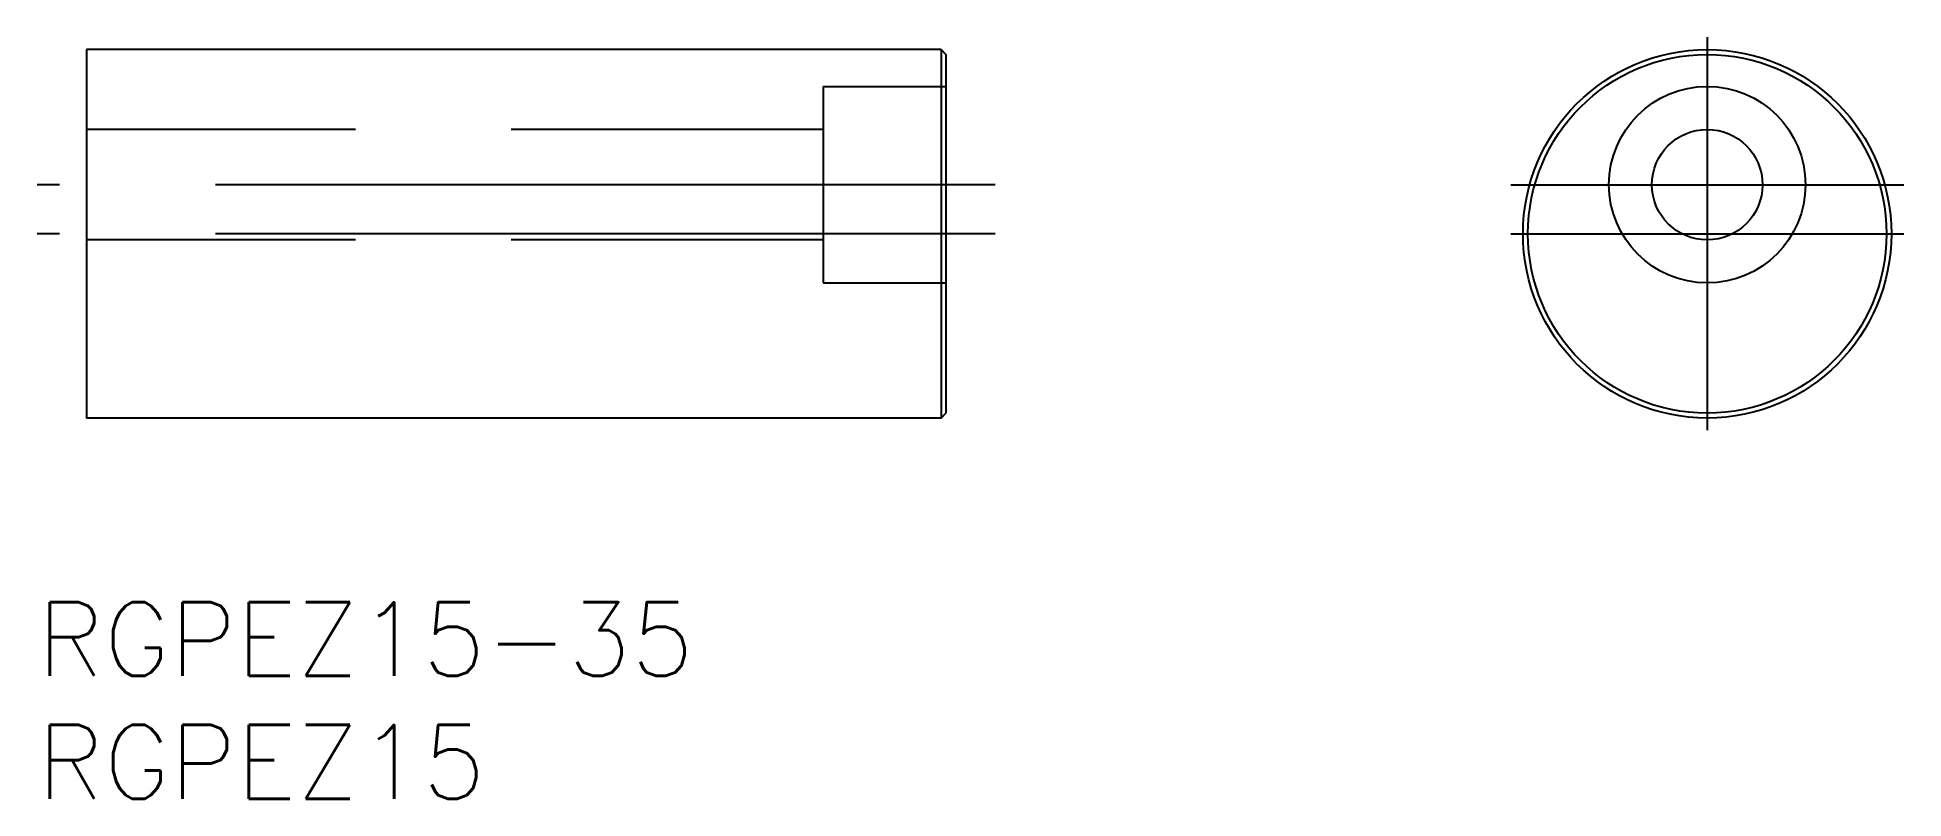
# Model space of a CAD drawing. Extents: x -2 to 74, y -23 to 8.
import ezdxf

# ---------------------------------------------------------------- set-up
doc = ezdxf.new("R2010")
doc.units = 0
doc.linetypes.add('CENTER', pattern=[50.8, 31.75, -6.35, 6.35, -6.35])
doc.linetypes.add('DASHED', pattern=[19.05, 12.7, -6.35])
doc.layers.get('0').update_dxf_attribs({"linetype": 'CONTINUOUS'})
doc.layers.add('CENTER', color=1, linetype='CENTER')
doc.styles.get("Standard").update_dxf_attribs({"font": 'txt.shx', "height": 3, "bigfont": 'bigfont.shx'})

msp = doc.modelspace()

# ---------------------------------------------------------------- linework, layer by layer
at = {"color": 7, "linetype": 'CONTINUOUS'}
for p, q in [((0, 7.5), (0, -7.5)), ((34.8, 7.5), (0, 7.5)), ((34.8, 7.5), (34.8, -7.5)), ((34.8, 7.5), (35, 7.3)), ((35, 7.3), (35, -7.3)), ((34.8, -7.5), (0, -7.5)), ((34.8, -7.5), (35, -7.3))]:
    msp.add_line(p, q, dxfattribs=at)
at = {"color": 3, "linetype": 'DASHED'}
for p, q in [((30, 6), (30, -2)), ((30, 6), (35, 6)), ((30, 4.25), (0, 4.25)), ((30, -0.25), (0, -0.25)), ((30, -2), (35, -2))]:
    msp.add_line(p, q, dxfattribs=at)
at = {"color": 7, "linetype": 'CONTINUOUS'}
for centre, radius in [((66, 0), 7.5), ((66, 0), 7.3), ((66, 2), 4), ((66, 2), 2.25)]:
    msp.add_circle(centre, radius, dxfattribs=at)
at = {"layer": 'CENTER', "color": 1, "linetype": 'CENTER'}
for p, q in [((66, 8), (66, -8)), ((66, 8), (66, -8)), ((37, 2), (-2, 2)), ((58, 2), (74, 2)), ((37, 0), (-2, 0)), ((58, 0), (74, 0))]:
    msp.add_line(p, q, dxfattribs=at)

# ---------------------------------------------------------------- texts
at = {"color": 7, "linetype": 'CONTINUOUS'}
for s, p in [('RGPEZ15-35', (-2, -18)), ('RGPEZ15', (-2, -23))]:
    msp.add_text(s, height=3, dxfattribs=at).set_placement(p)

doc.saveas('drawing.dxf')
